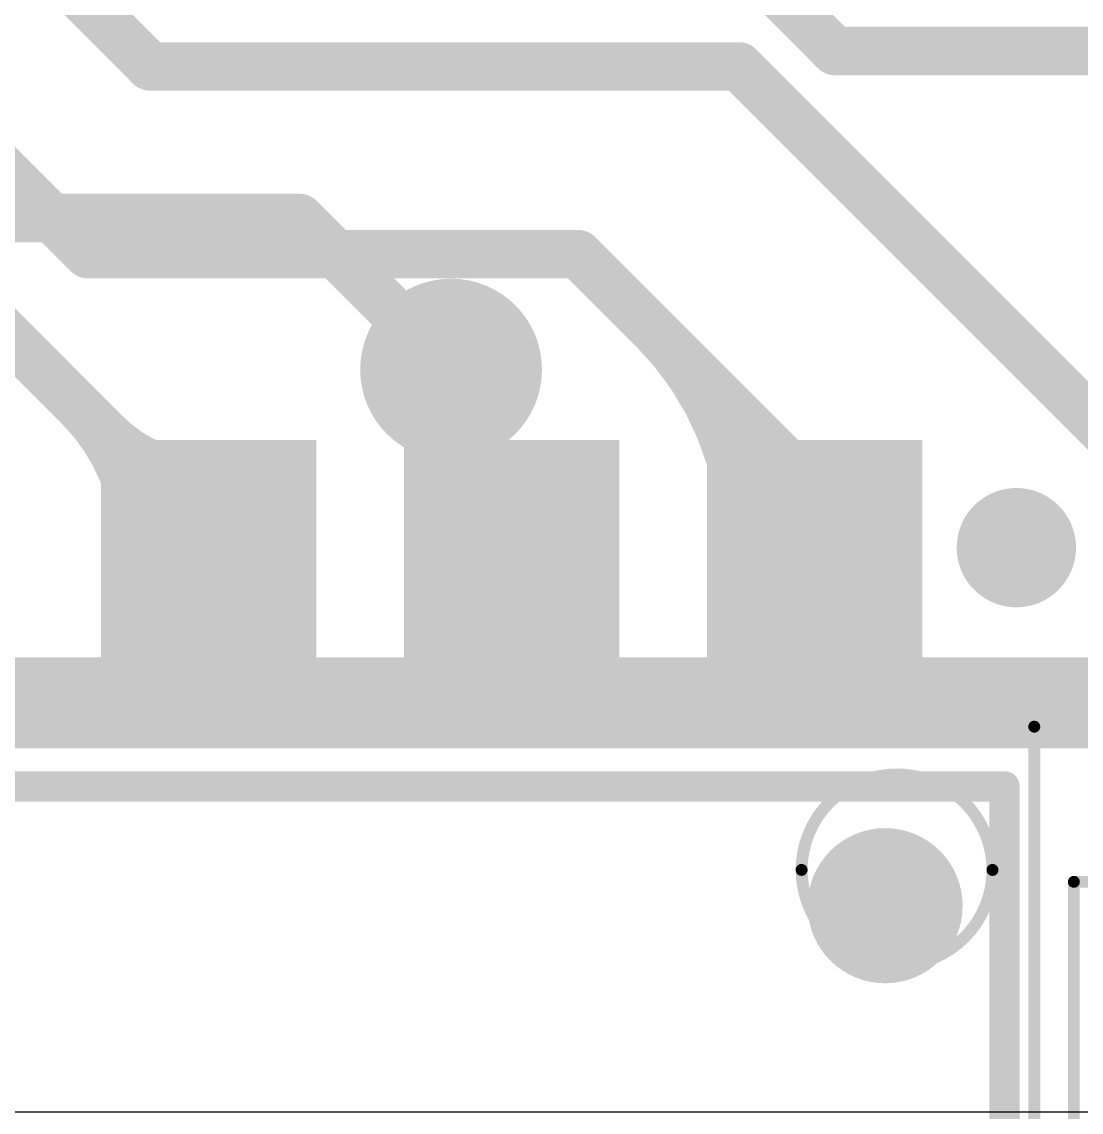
# Model space of a CAD drawing. Header units: millimetres. Extents: x 3.32 to 12.49, y 5.66 to 10.73.
# Drawn here: x 8.9083 to 9.2579, y 7.7701 to 8.1298 of the extents above; entities that cross this region are included whole.
import ezdxf

# ---------------------------------------------------------------- set-up
doc = ezdxf.new("R2010")
doc.units = ezdxf.units.MM
doc.header["$MEASUREMENT"] = 0
for name, color, linetype in [('BottomLayer', 5, 'Continuous'), ('InternalPlane1', 76, 'Continuous'), ('InternalPlane2', 16, 'Continuous'), ('Mechanical13', 56, 'Continuous'), ('Mechanical15', 56, 'Continuous'), ('MultiLayer', 9, 'Continuous'), ('TopLayer', 1, 'Continuous'), ('TopOverlay', 2, 'Continuous'), ('TopPaste', 8, 'Continuous'), ('TopSolder', 216, 'Continuous'), ('ViaHoleLayer', 16, 'Continuous')]:
    doc.layers.add(name, color=color, linetype=linetype)

# ---------------------------------------------------------------- blocks, each defined once
blk = doc.blocks.new('SMD_8_9_0___456')
at = {"layer": 'Mechanical13', "const_width": 0.00394}
for points in [[(-0.22244, 0.17717), (-0.22244, -0.17717)], [(0.22244, -0.17717), (-0.22244, -0.17717)]]:
    blk.add_lwpolyline(points, dxfattribs=at)
at = {"layer": 'Mechanical13'}
for points, const_width in [([(-0.14567, -0.12992, 1), (-0.20866, -0.12992, 1)], 0.00394), ([(-0.20965, -0.12992, 1), (-0.20768, -0.12992, 1)], 0.00197), ([(-0.14665, -0.12992, 1), (-0.14469, -0.12992, 1)], 0.00197), ([(-0.22343, -0.17717, 1), (-0.22146, -0.17717, 1)], 0.00197), ([(-0.22343, -0.17717, 1), (-0.22146, -0.17717, 1)], 0.00197)]:
    blk.add_lwpolyline(points, format="xyb", close=True, dxfattribs=dict(at, const_width=const_width))
at = {"layer": 'TopLayer'}
for points in [[(-0.1185, -0.17717), (-0.1815, -0.17717), (-0.1185, -0.26772), (-0.1815, -0.26772)], [(-0.0185, -0.17717), (-0.0815, -0.17717), (-0.0185, -0.26772), (-0.0815, -0.26772)], [(0.0815, -0.17717), (0.0185, -0.17717), (0.0815, -0.26772), (0.0185, -0.26772)]]:
    blk.add_solid(points, dxfattribs=at)
at = {"layer": 'TopOverlay', "const_width": 0.01}
for points in [[(-0.2126, 0.15748), (-0.2126, -0.15748)], [(0.2126, -0.15748), (-0.2126, -0.15748)]]:
    blk.add_lwpolyline(points, dxfattribs=at)
at = {"layer": 'TopOverlay'}
for points, const_width in [([(-0.16142, -0.11811, 1), (-0.18504, -0.11811, 1)], 0.02756), ([(-0.19193, -0.11811, 1), (-0.17815, -0.11811, 1)], 0.01378), ([(-0.16831, -0.11811, 1), (-0.15453, -0.11811, 1)], 0.01378), ([(-0.2151, -0.15748, 1), (-0.2101, -0.15748, 1)], 0.005), ([(-0.2151, -0.15748, 1), (-0.2101, -0.15748, 1)], 0.005), ([(-0.20669, -0.23622, 1), (-0.22638, -0.23622, 1)], 0.01969), ([(-0.2313, -0.23622, 1), (-0.22146, -0.23622, 1)], 0.00984), ([(-0.21161, -0.23622, 1), (-0.20177, -0.23622, 1)], 0.00984)]:
    blk.add_lwpolyline(points, format="xyb", close=True, dxfattribs=dict(at, const_width=const_width))
at = {"layer": 'TopPaste'}
for points in [[(-0.1185, -0.17717), (-0.1815, -0.17717), (-0.1185, -0.26772), (-0.1815, -0.26772)], [(-0.0185, -0.17717), (-0.0815, -0.17717), (-0.0185, -0.26772), (-0.0815, -0.26772)], [(0.0815, -0.17717), (0.0185, -0.17717), (0.0815, -0.26772), (0.0185, -0.26772)]]:
    blk.add_solid(points, dxfattribs=at)
at = {"layer": 'TopSolder'}
for points in [[(-0.1145, -0.17317), (-0.1855, -0.17317), (-0.1145, -0.27172), (-0.1855, -0.27172)], [(-0.0145, -0.17317), (-0.0855, -0.17317), (-0.0145, -0.27172), (-0.0855, -0.27172)], [(0.0855, -0.17317), (0.0145, -0.17317), (0.0855, -0.27172), (0.0145, -0.27172)]]:
    blk.add_solid(points, dxfattribs=at)
blk = doc.blocks.new('MF03A_N_457')
at = {"layer": 'Mechanical13', "const_width": 0.00394}
for points in [[(-0.02756, 0.05984), (-0.02756, -0.05984)], [(0.02756, 0.05984), (-0.02756, 0.05984)], [(0.02756, 0.05984), (0.02756, -0.05984)], [(0.02756, -0.05984), (-0.02756, -0.05984)]]:
    blk.add_lwpolyline(points, dxfattribs=at)
at = {"layer": 'Mechanical13', "const_width": 0.00197}
for points in [[(-0.02854, 0.05984, 1), (-0.02657, 0.05984, 1)], [(-0.02854, 0.05984, 1), (-0.02657, 0.05984, 1)], [(0.02657, 0.05984, 1), (0.02854, 0.05984, 1)], [(0.02657, 0.05984, 1), (0.02854, 0.05984, 1)], [(-0.02854, -0.05984, 1), (-0.02657, -0.05984, 1)], [(-0.02854, -0.05984, 1), (-0.02657, -0.05984, 1)], [(0.02657, -0.05984, 1), (0.02854, -0.05984, 1)], [(0.02657, -0.05984, 1), (0.02854, -0.05984, 1)]]:
    blk.add_lwpolyline(points, format="xyb", close=True, dxfattribs=at)
at = {"layer": 'Mechanical15'}
for points, const_width in [([(-0.07677, 0.0689), (-0.07677, -0.0689)], 0.00197), ([(0.07677, 0.0689), (-0.07677, 0.0689)], 0.00197), ([(0.07677, 0.0689), (0.07677, -0.0689)], 0.00197), ([(0, 0.01969), (0, -0.01969)], 0.00394), ([(0.01969, 0), (-0.01969, 0)], 0.00394), ([(0.07677, -0.0689), (-0.07677, -0.0689)], 0.00197)]:
    blk.add_lwpolyline(points, dxfattribs=dict(at, const_width=const_width))
for points, const_width in [([(-0.07726, 0.0689, 1), (-0.07628, 0.0689, 1)], 0.000984), ([(-0.07726, 0.0689, 1), (-0.07628, 0.0689, 1)], 0.000984), ([(0.07628, 0.0689, 1), (0.07726, 0.0689, 1)], 0.000984), ([(0.07628, 0.0689, 1), (0.07726, 0.0689, 1)], 0.000984), ([(-0.00098, 0.01969, 1), (0.00098, 0.01969, 1)], 0.00197), ([(-0.02067, 0, 1), (-0.0187, 0, 1)], 0.00197), ([(0.0187, 0, 1), (0.02067, 0, 1)], 0.00197), ([(-0.00098, -0.01969, 1), (0.00098, -0.01969, 1)], 0.00197), ([(-0.07726, -0.0689, 1), (-0.07628, -0.0689, 1)], 0.000984), ([(-0.07726, -0.0689, 1), (-0.07628, -0.0689, 1)], 0.000984), ([(0.07628, -0.0689, 1), (0.07726, -0.0689, 1)], 0.000984), ([(0.07628, -0.0689, 1), (0.07726, -0.0689, 1)], 0.000984)]:
    blk.add_lwpolyline(points, format="xyb", close=True, dxfattribs=dict(at, const_width=const_width))
at = {"layer": 'TopLayer'}
for points in [[(-0.01575, 0.02559), (-0.01575, 0.04921), (-0.06693, 0.02559), (-0.06693, 0.04921)], [(0.06693, -0.01181), (0.06693, 0.01181), (0.01575, -0.01181), (0.01575, 0.01181)], [(-0.01575, -0.04921), (-0.01575, -0.02559), (-0.06693, -0.04921), (-0.06693, -0.02559)]]:
    blk.add_solid(points, dxfattribs=at)
at = {"layer": 'TopOverlay'}
for points, const_width in [([(-0.03642, 0.07087, 1), (-0.04626, 0.07087, 1)], 0.00984), ([(-0.04872, 0.07087, 1), (-0.0438, 0.07087, 1)], 0.00492), ([(-0.03888, 0.07087, 1), (-0.03396, 0.07087, 1)], 0.00492), ([(-0.00197, 0.05906, 1), (0.00197, 0.05906, 1)], 0.00394), ([(0.02559, 0.05906, 1), (0.02953, 0.05906, 1)], 0.00394), ([(0.02559, 0.05906, 1), (0.02953, 0.05906, 1)], 0.00394), ([(0.02559, 0.02756, 1), (0.02953, 0.02756, 1)], 0.00394), ([(0.02559, -0.02756, 1), (0.02953, -0.02756, 1)], 0.00394), ([(-0.00197, -0.05906, 1), (0.00197, -0.05906, 1)], 0.00394), ([(0.02559, -0.05906, 1), (0.02953, -0.05906, 1)], 0.00394), ([(0.02559, -0.05906, 1), (0.02953, -0.05906, 1)], 0.00394)]:
    blk.add_lwpolyline(points, format="xyb", close=True, dxfattribs=dict(at, const_width=const_width))
at = {"layer": 'TopOverlay', "const_width": 0.00787}
for points in [[(0.02756, 0.05906), (0, 0.05906)], [(0.02756, 0.05906), (0.02756, 0.02756)], [(0.02756, -0.02756), (0.02756, -0.05906)], [(0.02756, -0.05906), (0, -0.05906)]]:
    blk.add_lwpolyline(points, dxfattribs=at)
at = {"layer": 'TopPaste'}
for points in [[(-0.01575, 0.02559), (-0.01575, 0.04921), (-0.06693, 0.02559), (-0.06693, 0.04921)], [(0.06693, -0.01181), (0.06693, 0.01181), (0.01575, -0.01181), (0.01575, 0.01181)], [(-0.01575, -0.04921), (-0.01575, -0.02559), (-0.06693, -0.04921), (-0.06693, -0.02559)]]:
    blk.add_solid(points, dxfattribs=at)
at = {"layer": 'TopSolder'}
for points in [[(-0.01175, 0.02159), (-0.01175, 0.05321), (-0.07093, 0.02159), (-0.07093, 0.05321)], [(0.07093, -0.01581), (0.07093, 0.01581), (0.01175, -0.01581), (0.01175, 0.01581)], [(-0.01175, -0.05321), (-0.01175, -0.02159), (-0.07093, -0.05321), (-0.07093, -0.02159)]]:
    blk.add_solid(points, dxfattribs=at)
blk = doc.blocks.new('LC_SMD_4_460')
at = {"layer": 'Mechanical13', "const_width": 0.00394}
for points in [[(-0.12598, 0.09449), (0.12598, 0.09449)], [(0.12598, 0.09449), (0.12598, -0.09449)]]:
    blk.add_lwpolyline(points, dxfattribs=at)
at = {"layer": 'Mechanical13', "const_width": 0.00197}
blk.add_lwpolyline([(0.125, 0.09449, 1), (0.12697, 0.09449, 1)], format="xyb", close=True, dxfattribs=at)
blk.add_lwpolyline([(0.125, 0.09449, 1), (0.12697, 0.09449, 1)], format="xyb", close=True, dxfattribs=at)

msp = doc.modelspace()

# ---------------------------------------------------------------- linework, layer by layer
at = {"layer": 'BottomLayer'}
for points, const_width in [([(8.67996, 8.06504), (8.99996, 8.06504)], 0.016), ([(8.99996, 8.06504), (9.04996, 8.01504)], 0.016), ([(8.15937, 7.90508), (9.48496, 7.90508)], 0.03)]:
    msp.add_lwpolyline(points, dxfattribs=dict(at, const_width=const_width))
for points, const_width in [([(8.99596, 8.06504, 1), (9.00396, 8.06504, 1)], 0.008), ([(8.99596, 8.06504, 1), (9.00396, 8.06504, 1)], 0.008), ([(9.02548, 8.03552, 1), (9.03348, 8.03552, 1)], 0.008), ([(9.02548, 8.03552, 1), (9.03348, 8.03552, 1)], 0.008), ([(9.03996, 8.01504, 1), (9.05996, 8.01504, 1)], 0.02), ([(9.04596, 8.02704, 1), (9.05396, 8.02704, 1)], 0.008), ([(9.03396, 8.01504, 1), (9.04196, 8.01504, 1)], 0.008), ([(9.04596, 8.01504, 1), (9.05396, 8.01504, 1)], 0.008)]:
    msp.add_lwpolyline(points, format="xyb", close=True, dxfattribs=dict(at, const_width=const_width))
at = {"layer": 'BottomLayer', "const_width": 0.016}
for points in [[(9.04996, 8.02704, -0.198912), (9.02948, 8.03552)], [(9.02948, 8.03552, -0.198912), (9.03796, 8.01504)]]:
    msp.add_lwpolyline(points, format="xyb", dxfattribs=at)
at = {"layer": 'InternalPlane1'}
msp.add_line((9.58764, 7.77012), (5.83637, 7.77012), dxfattribs=at)
at = {"layer": 'InternalPlane1', "const_width": 0.03}
msp.add_lwpolyline([(9.03496, 8.01504, 1), (9.06496, 8.01504, 1)], format="xyb", close=True, dxfattribs=at)
at = {"layer": 'InternalPlane2'}
msp.add_line((9.58764, 7.77012), (5.83637, 7.77012), dxfattribs=at)
at = {"layer": 'InternalPlane2', "const_width": 0.03}
msp.add_lwpolyline([(9.03496, 8.01504, 1), (9.06496, 8.01504, 1)], format="xyb", close=True, dxfattribs=at)
at = {"layer": 'MultiLayer', "const_width": 0.02}
msp.add_lwpolyline([(9.03996, 8.01504, 1), (9.05996, 8.01504, 1)], format="xyb", close=True, dxfattribs=at)
at = {"layer": 'TopLayer', "const_width": 0.016}
for points in [[(8.73996, 8.19004), (8.96996, 7.96004)], [(9.12913, 8.16764), (9.17666, 8.12011)], [(8.91996, 8.14571), (8.95063, 8.11504)], [(8.84796, 8.13527), (8.93012, 8.05311)], [(9.17666, 8.12011), (9.33993, 8.12011)], [(8.95063, 8.11504), (9.14496, 8.11504)], [(9.14496, 8.11504), (9.29996, 7.96004)], [(8.93012, 8.05311), (9.09189, 8.05311)], [(9.09189, 8.05311), (9.16996, 7.97504)], [(9.04996, 7.96252), (9.04996, 8.01504)], [(8.96996, 7.96004), (8.96996, 7.98004)], [(9.16996, 7.94252), (9.16996, 7.97504)], [(8.96996, 7.94252), (8.96996, 7.96004)], [(9.04996, 7.96252), (9.06996, 7.94252)]]:
    msp.add_lwpolyline(points, dxfattribs=at)
at = {"layer": 'TopLayer'}
for points, const_width in [([(9.17266, 8.12011, 1), (9.18066, 8.12011, 1)], 0.008), ([(9.17266, 8.12011, 1), (9.18066, 8.12011, 1)], 0.008), ([(8.94663, 8.11504, 1), (8.95463, 8.11504, 1)], 0.008), ([(8.94663, 8.11504, 1), (8.95463, 8.11504, 1)], 0.008), ([(9.14096, 8.11504, 1), (9.14896, 8.11504, 1)], 0.008), ([(9.14096, 8.11504, 1), (9.14896, 8.11504, 1)], 0.008), ([(8.92612, 8.05311, 1), (8.93412, 8.05311, 1)], 0.008), ([(8.92612, 8.05311, 1), (8.93412, 8.05311, 1)], 0.008), ([(9.08789, 8.05311, 1), (9.09589, 8.05311, 1)], 0.008), ([(9.08789, 8.05311, 1), (9.09589, 8.05311, 1)], 0.008), ([(9.1126, 8.0284, 1), (9.1206, 8.0284, 1)], 0.008), ([(9.03996, 8.01504, 1), (9.05996, 8.01504, 1)], 0.02), ([(9.04596, 8.01504, 1), (9.05396, 8.01504, 1)], 0.008), ([(9.04596, 8.01504, 1), (9.05396, 8.01504, 1)], 0.008), ([(9.03748, 8.00655, 1), (9.04548, 8.00655, 1)], 0.008), ([(9.05445, 8.00655, 1), (9.06245, 8.00655, 1)], 0.008), ([(8.92321, 8.00279, 1), (8.93121, 8.00279, 1)], 0.008), ([(9.13991, 8.00109, 1), (9.14791, 8.00109, 1)], 0.008), ([(8.93224, 7.99376, 1), (8.94024, 7.99376, 1)], 0.008), ([(9.04596, 7.99343, 1), (9.05396, 7.99343, 1)], 0.008), ([(9.04596, 7.98607, 1), (9.05396, 7.98607, 1)], 0.008), ([(9.04596, 7.98607, 1), (9.05396, 7.98607, 1)], 0.008), ([(8.96596, 7.98004, 1), (8.97396, 7.98004, 1)], 0.008), ([(8.96596, 7.9798, 1), (8.97396, 7.9798, 1)], 0.008), ([(9.07281, 7.97877, 1), (9.08081, 7.97877, 1)], 0.008), ([(9.16596, 7.97504, 1), (9.17396, 7.97504, 1)], 0.008), ([(9.16596, 7.97504, 1), (9.17396, 7.97504, 1)], 0.008), ([(9.06815, 7.96347, 1), (9.07615, 7.96347, 1)], 0.008), ([(8.96596, 7.96004, 1), (8.97396, 7.96004, 1)], 0.008), ([(8.96596, 7.96004, 1), (8.97396, 7.96004, 1)], 0.008), ([(8.96596, 7.96004, 1), (8.97396, 7.96004, 1)], 0.008), ([(9.04596, 7.96252, 1), (9.05396, 7.96252, 1)], 0.008), ([(9.04596, 7.96252, 1), (9.05396, 7.96252, 1)], 0.008), ([(8.94246, 7.9563, 1), (8.95046, 7.9563, 1)], 0.008), ([(9.14246, 7.9563, 1), (9.15046, 7.9563, 1)], 0.008), ([(9.15846, 7.9563, 1), (9.16646, 7.9563, 1)], 0.008), ([(8.96596, 7.94252, 1), (8.97396, 7.94252, 1)], 0.008), ([(9.06596, 7.94252, 1), (9.07396, 7.94252, 1)], 0.008), ([(9.16596, 7.94252, 1), (9.17396, 7.94252, 1)], 0.008)]:
    msp.add_lwpolyline(points, format="xyb", close=True, dxfattribs=dict(at, const_width=const_width))
at = {"layer": 'TopLayer', "const_width": 0.016}
for points in [[(9.1166, 8.0284, -0.198912), (9.14646, 7.9563)], [(9.07681, 7.97877, -0.329944), (9.04996, 8.01504)], [(9.04148, 8.00655, -0.198912), (9.04996, 7.98607)], [(9.04996, 7.98607, -0.198912), (9.05845, 8.00655)], [(8.92721, 8.00279, -0.198912), (8.94646, 7.9563)], [(9.14391, 8.00109, -0.198912), (9.16246, 7.9563)], [(8.96996, 7.9798, -0.198912), (8.93624, 7.99376)], [(9.07215, 7.96347, -0.329944), (9.04996, 7.99343)]]:
    msp.add_lwpolyline(points, format="xyb", dxfattribs=at)
at = {"layer": 'ViaHoleLayer', "const_width": 0.01}
msp.add_lwpolyline([(9.04496, 8.01504, 1), (9.05496, 8.01504, 1)], format="xyb", close=True, dxfattribs=at)

# ---------------------------------------------------------------- block references
for name, p, rotation in [('MF03A_N_457', (9.25996, 8.20504), 180), ('SMD_8_9_0___456', (9.01996, 7.72008), 180), ('LC_SMD_4_460', (9.34996, 7.72008), 90)]:
    msp.add_blockref(name, p, dxfattribs=dict(rotation=rotation))

doc.saveas('drawing.dxf')
